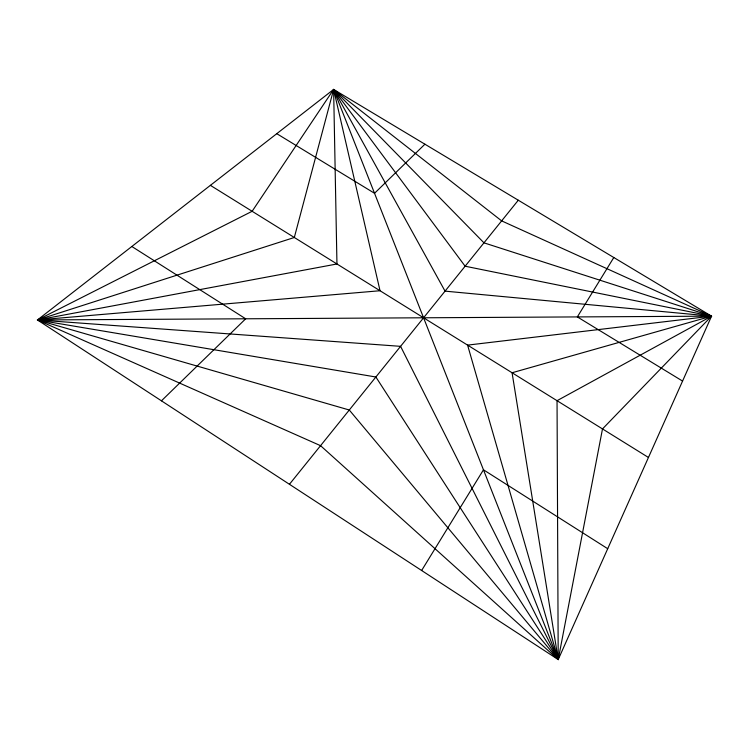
<?xml version="1.0" encoding="UTF-8"?>
<svg xmlns="http://www.w3.org/2000/svg" width="749" height="749" viewBox="0 0 749 749"><rect width="100%" height="100%" fill="white"/><g stroke="black" fill="none" stroke-linecap="round" stroke-linejoin="round"><path stroke-width="1.12" d="M558.211 659.569L602.496 428.924L711.55 316.162L333.623 89.431L37.45 319.963L558.211 659.569L711.55 316.162L501.643 220.88L333.623 89.431L252.132 211.284L37.45 319.963L320.553 445.674L558.211 659.569L557.041 400.687L711.55 316.162L483.957 242.835L333.623 89.431L294.32 237.489L37.45 319.963L349.277 410.012L558.211 659.569L512.073 372.759L711.55 316.162L465.129 266.213L333.623 89.431L336.956 263.976L37.45 319.963L375.876 377L558.211 659.569L467.591 345.12L711.55 316.162L445.046 291.136L333.623 89.431L380.033 290.734L37.45 319.963L400.584 346.338L558.211 659.569L333.623 89.431M421.621 570.504L483.461 469.801L607.711 548.708M613.806 257.516L577.339 316.921L682.564 381.072M289.442 484.294L518.289 200.217M161.447 400.827L245.672 318.793L131.843 246.496M424.917 144.201L374.537 193.279L276.774 133.678M37.45 319.963L711.55 316.162M210.385 185.349L648.447 457.47"/></g></svg>
